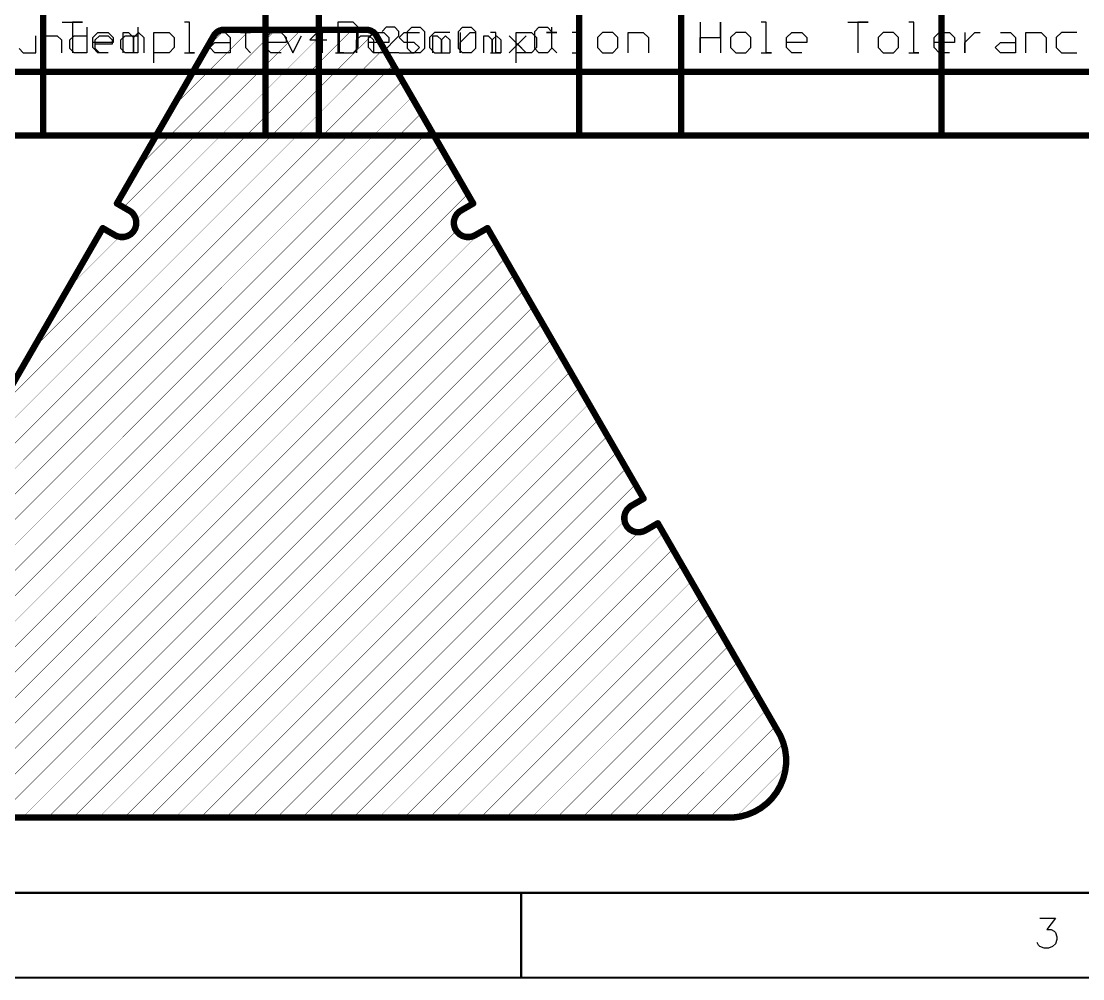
# Model space of a CAD drawing. Header units: millimetres. Extents: x 1.5 to 19.4, y 0 to 11.5.
# Drawn here: x 6.911 to 9.413, y 2.001 to 4.258 of the extents above; entities that cross this region are included whole.
import ezdxf

# ---------------------------------------------------------------- set-up
doc = ezdxf.new("R2010")
doc.units = ezdxf.units.MM
doc.header["$MEASUREMENT"] = 0
for name, color, linetype in [('DrillDrawing', 1, 'Continuous'), ('Mechanical17', 56, 'Continuous'), ('Mechanical18', 56, 'Continuous')]:
    doc.layers.add(name, color=color, linetype=linetype)

msp = doc.modelspace()

# ---------------------------------------------------------------- linework, layer by layer
at = {"layer": 'DrillDrawing'}
for p, q in [((7.0076, 4.2553), (7.0556, 4.2553)), ((7.0556, 4.2553), (7.0316, 4.2553)), ((7.0316, 4.2553), (7.0316, 4.1834)), ((7.3075, 4.2553), (7.2955, 4.2553)), ((7.3075, 4.1834), (7.3075, 4.2553)), ((7.6574, 4.2553), (7.6574, 4.1834)), ((7.6934, 4.2553), (7.6574, 4.2553)), ((7.7054, 4.2433), (7.6934, 4.2553)), ((8.5112, 4.2553), (8.5112, 4.1834)), ((8.5592, 4.2193), (8.5592, 4.2553)), ((8.5592, 4.2553), (8.5592, 4.1834)), ((8.6671, 4.2553), (8.6551, 4.2553)), ((8.6671, 4.1834), (8.6671, 4.2553)), ((8.8591, 4.2553), (8.907, 4.2553)), ((8.907, 4.2553), (8.883, 4.2553)), ((8.883, 4.2553), (8.883, 4.1834)), ((9.015, 4.2553), (9.003, 4.2553)), ((9.015, 4.1834), (9.015, 4.2553)), ((7.0655, 4.2433), (7.0655, 4.1834)), ((7.0796, 4.2193), (7.0915, 4.2313)), ((7.0915, 4.2313), (7.1155, 4.2313)), ((7.1155, 4.2313), (7.1275, 4.2193)), ((7.1515, 4.1834), (7.1515, 4.2313)), ((7.1515, 4.2313), (7.1635, 4.2313)), ((7.1635, 4.2313), (7.1755, 4.2193)), ((7.1755, 4.2193), (7.1875, 4.2313)), ((7.1855, 4.2433), (7.1855, 4.1834)), ((7.1875, 4.2313), (7.1995, 4.2193)), ((7.2235, 4.1594), (7.2235, 4.2313)), ((7.2235, 4.2313), (7.2595, 4.2313)), ((7.2595, 4.2313), (7.2715, 4.2193)), ((7.3675, 4.2313), (7.3915, 4.2313)), ((7.3915, 4.2313), (7.4034, 4.2193)), ((7.4394, 4.2313), (7.4274, 4.2313)), ((7.4274, 4.2313), (7.4514, 4.2313)), ((7.4394, 4.2433), (7.4394, 4.2313)), ((7.4514, 4.2313), (7.4394, 4.2313)), ((7.4394, 4.2313), (7.4394, 4.1954)), ((7.4874, 4.2193), (7.4994, 4.2313)), ((7.4994, 4.2313), (7.5234, 4.2313)), ((7.5234, 4.2313), (7.5354, 4.2193)), ((7.6214, 4.2433), (7.5914, 4.2134)), ((7.6214, 4.1834), (7.6214, 4.2433)), ((7.6614, 4.2433), (7.6514, 4.2333)), ((7.6614, 4.1834), (7.6614, 4.2433)), ((7.7013, 4.2433), (7.7013, 4.1834)), ((7.7054, 4.1954), (7.7054, 4.2433)), ((7.7294, 4.2193), (7.7414, 4.2313)), ((7.7414, 4.2313), (7.7654, 4.2313)), ((7.7713, 4.2433), (7.7613, 4.2333)), ((7.7654, 4.2313), (7.7774, 4.2193)), ((7.7913, 4.2433), (7.7713, 4.2433)), ((7.8013, 4.2333), (7.7913, 4.2433)), ((7.8013, 4.2233), (7.8013, 4.2333)), ((7.8014, 4.2193), (7.8134, 4.2313)), ((7.8134, 4.2313), (7.8493, 4.2313)), ((7.8213, 4.2333), (7.8313, 4.2433)), ((7.8213, 4.1934), (7.8213, 4.2333)), ((7.8313, 4.2433), (7.8513, 4.2433)), ((7.8513, 4.2433), (7.8613, 4.2333)), ((7.8613, 4.2333), (7.8613, 4.1934)), ((7.8853, 4.2313), (7.8733, 4.2193)), ((7.9213, 4.2313), (7.8853, 4.2313)), ((7.9413, 4.2333), (7.9513, 4.2433)), ((7.9413, 4.1934), (7.9413, 4.2333)), ((7.9453, 4.2313), (7.9453, 4.1834)), ((7.9513, 4.2433), (7.9713, 4.2433)), ((7.9573, 4.2193), (7.9693, 4.2313)), ((7.9693, 4.2313), (7.9813, 4.2313)), ((7.9713, 4.2433), (7.9813, 4.2333)), ((7.9813, 4.2333), (7.9813, 4.1934)), ((8.0293, 4.2313), (8.0173, 4.2313)), ((8.0293, 4.1834), (8.0293, 4.2313)), ((8.0773, 4.1594), (8.0773, 4.2313)), ((8.0773, 4.2313), (8.1133, 4.2313)), ((8.1133, 4.2313), (8.1253, 4.2193)), ((8.1212, 4.2333), (8.1312, 4.2433)), ((8.1212, 4.1934), (8.1212, 4.2333)), ((8.1312, 4.2433), (8.1512, 4.2433)), ((8.1612, 4.2313), (8.1492, 4.2313)), ((8.1492, 4.2313), (8.1732, 4.2313)), ((8.1512, 4.2433), (8.1612, 4.2333)), ((8.1612, 4.2433), (8.1612, 4.2313)), ((8.1612, 4.2333), (8.1612, 4.1934)), ((8.1732, 4.2313), (8.1612, 4.2313)), ((8.1612, 4.2313), (8.1612, 4.1954)), ((8.2212, 4.2313), (8.2092, 4.2313)), ((8.2212, 4.1834), (8.2212, 4.2313)), ((8.2812, 4.2313), (8.2692, 4.2193)), ((8.3052, 4.2313), (8.2812, 4.2313)), ((8.3172, 4.2193), (8.3052, 4.2313)), ((8.3412, 4.1834), (8.3412, 4.2313)), ((8.3412, 4.2313), (8.3772, 4.2313)), ((8.3772, 4.2313), (8.3892, 4.2193)), ((8.5951, 4.2313), (8.5831, 4.2193)), ((8.6191, 4.2313), (8.5951, 4.2313)), ((8.6311, 4.2193), (8.6191, 4.2313)), ((8.7151, 4.2193), (8.7271, 4.2313)), ((8.7271, 4.2313), (8.7511, 4.2313)), ((8.7511, 4.2313), (8.7631, 4.2193)), ((8.943, 4.2313), (8.931, 4.2193)), ((8.967, 4.2313), (8.943, 4.2313)), ((8.979, 4.2193), (8.967, 4.2313)), ((9.063, 4.2193), (9.075, 4.2313)), ((9.075, 4.2313), (9.099, 4.2313)), ((9.099, 4.2313), (9.111, 4.2193)), ((9.135, 4.2313), (9.135, 4.1834)), ((9.147, 4.2193), (9.159, 4.2313)), ((9.159, 4.2313), (9.171, 4.2313)), ((9.2189, 4.2313), (9.2429, 4.2313)), ((9.2429, 4.2313), (9.2549, 4.2193)), ((9.2789, 4.1834), (9.2789, 4.2313)), ((9.2789, 4.2313), (9.3149, 4.2313)), ((9.3149, 4.2313), (9.3269, 4.2193)), ((9.3629, 4.2313), (9.3509, 4.2193)), ((9.3989, 4.2313), (9.3629, 4.2313)), ((6.9455, 4.1834), (6.9455, 4.2233)), ((6.9655, 4.1834), (6.9655, 4.2233)), ((6.9655, 4.2233), (6.9955, 4.2233)), ((6.9955, 4.2233), (7.0055, 4.2134)), ((7.0055, 4.2134), (7.0055, 4.1834)), ((7.0255, 4.2134), (7.0355, 4.2233)), ((7.0255, 4.1934), (7.0255, 4.2134)), ((7.0355, 4.2233), (7.0655, 4.2233)), ((7.0796, 4.1954), (7.0796, 4.2193)), ((7.1275, 4.2074), (7.0796, 4.2074)), ((7.0855, 4.2134), (7.0955, 4.2233)), ((7.0855, 4.1934), (7.0855, 4.2134)), ((7.0955, 4.2233), (7.1155, 4.2233)), ((7.1155, 4.2233), (7.1255, 4.2134)), ((7.1255, 4.2134), (7.1255, 4.2034)), ((7.1275, 4.2193), (7.1275, 4.2074)), ((7.1455, 4.2134), (7.1555, 4.2233)), ((7.1455, 4.1934), (7.1455, 4.2134)), ((7.1555, 4.2233), (7.1855, 4.2233)), ((7.1755, 4.2193), (7.1755, 4.1834)), ((7.1755, 4.1834), (7.1755, 4.2193)), ((7.1995, 4.2193), (7.1995, 4.1834)), ((7.2715, 4.2193), (7.2715, 4.1954)), ((7.3555, 4.1954), (7.3675, 4.2074)), ((7.3675, 4.2074), (7.4034, 4.2074)), ((7.4034, 4.2193), (7.4034, 4.1834)), ((7.4874, 4.1954), (7.4874, 4.2193)), ((7.5354, 4.2074), (7.4874, 4.2074)), ((7.5314, 4.2233), (7.5514, 4.1834)), ((7.5354, 4.2193), (7.5354, 4.2074)), ((7.5514, 4.1834), (7.5714, 4.2233)), ((7.5914, 4.2134), (7.6314, 4.2134)), ((7.7013, 4.2134), (7.7113, 4.2233)), ((7.7013, 4.1834), (7.7013, 4.2134)), ((7.7113, 4.2233), (7.7313, 4.2233)), ((7.7294, 4.1954), (7.7294, 4.2193)), ((7.7774, 4.2074), (7.7294, 4.2074)), ((7.7313, 4.2233), (7.7413, 4.2134)), ((7.7413, 4.2134), (7.7413, 4.1834)), ((7.7613, 4.1834), (7.8013, 4.2233)), ((7.7774, 4.2193), (7.7774, 4.2074)), ((7.8134, 4.2074), (7.8014, 4.2193)), ((7.8373, 4.2074), (7.8134, 4.2074)), ((7.8493, 4.1954), (7.8373, 4.2074)), ((7.8733, 4.2193), (7.8733, 4.1954)), ((7.8813, 4.1834), (7.8813, 4.2233)), ((7.8813, 4.2233), (7.8913, 4.2233)), ((7.8913, 4.2233), (7.9013, 4.2134)), ((7.9013, 4.2134), (7.9113, 4.2233)), ((7.9013, 4.2134), (7.9013, 4.1834)), ((7.9013, 4.1834), (7.9013, 4.2134)), ((7.9113, 4.2233), (7.9213, 4.2134)), ((7.9213, 4.2134), (7.9213, 4.1834)), ((7.9453, 4.2074), (7.9573, 4.2193)), ((7.9453, 4.1834), (7.9453, 4.2074)), ((8.0012, 4.1834), (8.0012, 4.2233)), ((8.0012, 4.2233), (8.0112, 4.2233)), ((8.0112, 4.2233), (8.0212, 4.2134)), ((8.0212, 4.2134), (8.0312, 4.2233)), ((8.0212, 4.2134), (8.0212, 4.1834)), ((8.0212, 4.1834), (8.0212, 4.2134)), ((8.0312, 4.2233), (8.0412, 4.2134)), ((8.0412, 4.2134), (8.0412, 4.1834)), ((8.0612, 4.2233), (8.1012, 4.1834)), ((8.1012, 4.2233), (8.0612, 4.1834)), ((8.0812, 4.2034), (8.1012, 4.2233)), ((8.1253, 4.2193), (8.1253, 4.1954)), ((8.2692, 4.2193), (8.2692, 4.1954)), ((8.3172, 4.1954), (8.3172, 4.2193)), ((8.3892, 4.2193), (8.3892, 4.1834)), ((8.5112, 4.1834), (8.5112, 4.2193)), ((8.5112, 4.2193), (8.5592, 4.2193)), ((8.5831, 4.2193), (8.5831, 4.1954)), ((8.6311, 4.1954), (8.6311, 4.2193)), ((8.7151, 4.1954), (8.7151, 4.2193)), ((8.7631, 4.2074), (8.7151, 4.2074)), ((8.7631, 4.2193), (8.7631, 4.2074)), ((8.931, 4.2193), (8.931, 4.1954)), ((8.979, 4.1954), (8.979, 4.2193)), ((9.063, 4.1954), (9.063, 4.2193)), ((9.111, 4.2074), (9.063, 4.2074)), ((9.111, 4.2193), (9.111, 4.2074)), ((9.135, 4.2074), (9.147, 4.2193)), ((9.135, 4.1834), (9.135, 4.2074)), ((9.2069, 4.1954), (9.2189, 4.2074)), ((9.2189, 4.2074), (9.2549, 4.2074)), ((9.2549, 4.2193), (9.2549, 4.1834)), ((9.3269, 4.2193), (9.3269, 4.1834)), ((9.3509, 4.2193), (9.3509, 4.1954)), ((6.9056, 4.1934), (6.9156, 4.1834)), ((6.9156, 4.1834), (6.9455, 4.1834)), ((7.0355, 4.1834), (7.0255, 4.1934)), ((7.0655, 4.1834), (7.0355, 4.1834)), ((7.0915, 4.1834), (7.0796, 4.1954)), ((7.1255, 4.2034), (7.0855, 4.2034)), ((7.0955, 4.1834), (7.0855, 4.1934)), ((7.1155, 4.1834), (7.0915, 4.1834)), ((7.1155, 4.1834), (7.0955, 4.1834)), ((7.1555, 4.1834), (7.1455, 4.1934)), ((7.1855, 4.1834), (7.1555, 4.1834)), ((7.2595, 4.1834), (7.2235, 4.1834)), ((7.2715, 4.1954), (7.2595, 4.1834)), ((7.2955, 4.1834), (7.3195, 4.1834)), ((7.3195, 4.1834), (7.3075, 4.1834)), ((7.3675, 4.1834), (7.3555, 4.1954)), ((7.4034, 4.1834), (7.3675, 4.1834)), ((7.4394, 4.1954), (7.4514, 4.1834)), ((7.4994, 4.1834), (7.4874, 4.1954)), ((7.5234, 4.1834), (7.4994, 4.1834)), ((7.6514, 4.1834), (7.6714, 4.1834)), ((7.6574, 4.1834), (7.6934, 4.1834)), ((7.6714, 4.1834), (7.6614, 4.1834)), ((7.6934, 4.1834), (7.7054, 4.1954)), ((7.7414, 4.1834), (7.7294, 4.1954)), ((7.7654, 4.1834), (7.7414, 4.1834)), ((7.8013, 4.1834), (7.7613, 4.1834)), ((7.8014, 4.1834), (7.8373, 4.1834)), ((7.8313, 4.1834), (7.8213, 4.1934)), ((7.8513, 4.1834), (7.8313, 4.1834)), ((7.8373, 4.1834), (7.8493, 4.1954)), ((7.8613, 4.1934), (7.8513, 4.1834)), ((7.8733, 4.1954), (7.8853, 4.1834)), ((7.8853, 4.1834), (7.9213, 4.1834)), ((7.9513, 4.1834), (7.9413, 4.1934)), ((7.9713, 4.1834), (7.9513, 4.1834)), ((7.9813, 4.1934), (7.9713, 4.1834)), ((8.0173, 4.1834), (8.0413, 4.1834)), ((8.0413, 4.1834), (8.0293, 4.1834)), ((8.1133, 4.1834), (8.0773, 4.1834)), ((8.1012, 4.1834), (8.0812, 4.2034)), ((8.1253, 4.1954), (8.1133, 4.1834)), ((8.1312, 4.1834), (8.1212, 4.1934)), ((8.1512, 4.1834), (8.1312, 4.1834)), ((8.1612, 4.1934), (8.1512, 4.1834)), ((8.1612, 4.1954), (8.1732, 4.1834)), ((8.2092, 4.1834), (8.2332, 4.1834)), ((8.2332, 4.1834), (8.2212, 4.1834)), ((8.2692, 4.1954), (8.2812, 4.1834)), ((8.2812, 4.1834), (8.3052, 4.1834)), ((8.3052, 4.1834), (8.3172, 4.1954)), ((8.5831, 4.1954), (8.5951, 4.1834)), ((8.5951, 4.1834), (8.6191, 4.1834)), ((8.6191, 4.1834), (8.6311, 4.1954)), ((8.6551, 4.1834), (8.6791, 4.1834)), ((8.6791, 4.1834), (8.6671, 4.1834)), ((8.7271, 4.1834), (8.7151, 4.1954)), ((8.7511, 4.1834), (8.7271, 4.1834)), ((8.931, 4.1954), (8.943, 4.1834)), ((8.943, 4.1834), (8.967, 4.1834)), ((8.967, 4.1834), (8.979, 4.1954)), ((9.003, 4.1834), (9.027, 4.1834)), ((9.027, 4.1834), (9.015, 4.1834)), ((9.075, 4.1834), (9.063, 4.1954)), ((9.099, 4.1834), (9.075, 4.1834)), ((9.2189, 4.1834), (9.2069, 4.1954)), ((9.2549, 4.1834), (9.2189, 4.1834)), ((9.3509, 4.1954), (9.3629, 4.1834)), ((9.3629, 4.1834), (9.3989, 4.1834))]:
    msp.add_line(p, q, dxfattribs=at)
at = {"layer": 'DrillDrawing', "const_width": 0.015}
for points in [[(7.4864, 3.9884), (7.4864, 4.5884)], [(8.2262, 3.9884), (8.2262, 4.5884)], [(9.08, 3.9884), (9.08, 4.5884)], [(6.9626, 3.9884), (6.9626, 4.2884)], [(7.6124, 3.9884), (7.6124, 4.2884)], [(8.4662, 3.9884), (8.4662, 4.2884)], [(1.491, 4.1384), (11.1784, 4.1384)], [(1.491, 4.1384), (11.1784, 4.1384)], [(1.491, 4.1384), (11.7922, 4.1384)], [(1.491, 3.9884), (11.1784, 3.9884)], [(1.491, 3.9884), (11.7922, 3.9884)]]:
    msp.add_lwpolyline(points, dxfattribs=at)
at = {"layer": 'DrillDrawing', "const_width": 0.0075}
for points in [[(6.9588, 3.9884, 1), (6.9663, 3.9884, 1)], [(7.4826, 3.9884, 1), (7.4901, 3.9884, 1)], [(7.6087, 3.9884, 1), (7.6162, 3.9884, 1)], [(8.2224, 3.9884, 1), (8.2299, 3.9884, 1)], [(8.4624, 3.9884, 1), (8.4699, 3.9884, 1)], [(9.0762, 3.9884, 1), (9.0837, 3.9884, 1)]]:
    msp.add_lwpolyline(points, format="xyb", close=True, dxfattribs=at)
at = {"layer": 'Mechanical17'}
for points, const_width in [([(6.8559, 3.3428), (7.7434, 4.2303)], 0.001), ([(6.9379, 3.4848), (7.6909, 4.2378)], 0.001), ([(7.1364, 3.828), (7.365, 4.2239)], 0.015), ([(7.1515, 3.8185), (7.5709, 4.2378)], 0.001), ([(7.1813, 3.7882), (7.6309, 4.2378)], 0.001), ([(7.1837, 3.9107), (7.5109, 4.2378)], 0.001), ([(7.2657, 4.0526), (7.4509, 4.2378)], 0.001), ([(7.3477, 4.1946), (7.3909, 4.2378)], 0.001), ([(7.365, 4.2239), (7.3668, 4.2269)], 0.015), ([(7.3668, 4.2269), (7.3718, 4.2319)], 0.015), ([(7.3718, 4.2319), (7.3779, 4.2354)], 0.015), ([(7.3779, 4.2354), (7.3847, 4.2373)], 0.015), ([(7.3847, 4.2373), (7.3882, 4.2373)], 0.015), ([(7.3882, 4.2373), (7.7246, 4.2373)], 0.015), ([(7.7246, 4.2373), (7.7281, 4.2373)], 0.015), ([(7.7281, 4.2373), (7.7349, 4.2354)], 0.015), ([(7.7349, 4.2354), (7.741, 4.2319)], 0.015), ([(7.741, 4.2319), (7.746, 4.2269)], 0.015), ([(7.746, 4.2269), (7.7478, 4.2239)], 0.015), ([(7.7478, 4.2239), (7.9763, 3.828)], 0.015), ([(6.7739, 3.2009), (7.766, 4.193)], 0.001), ([(6.7536, 3.1206), (7.788, 4.1549)], 0.001), ([(6.7803, 3.0872), (7.81, 4.1169)], 0.001), ([(6.5281, 2.775), (7.8319, 4.0789)], 0.001), ([(6.4461, 2.633), (7.8539, 4.0408)], 0.001), ([(6.3992, 2.5262), (7.8759, 4.0028)], 0.001), ([(6.4054, 2.4724), (7.8978, 3.9647)], 0.001), ([(6.4262, 2.4331), (7.9198, 3.9267)], 0.001), ([(6.4567, 2.4036), (7.9417, 3.8887)], 0.001), ([(6.4977, 2.3847), (7.9637, 3.8506)], 0.001), ([(7.1364, 3.828), (7.1654, 3.8112)], 0.015), ([(7.9473, 3.8112), (7.9763, 3.828)], 0.015), ([(7.1654, 3.8112), (7.1691, 3.8088)], 0.015), ([(7.1691, 3.8088), (7.1753, 3.8026)], 0.015), ([(7.1753, 3.8026), (7.1797, 3.795)], 0.015), ([(7.9331, 3.795), (7.9375, 3.8026)], 0.015), ([(7.9375, 3.8026), (7.9437, 3.8088)], 0.015), ([(7.9437, 3.8088), (7.9473, 3.8112)], 0.015), ([(7.1797, 3.795), (7.1819, 3.7866)], 0.015), ([(7.1797, 3.7694), (7.1819, 3.7778)], 0.015), ([(7.1819, 3.7778), (7.1819, 3.7866)], 0.015), ([(7.9309, 3.7866), (7.9331, 3.795)], 0.015), ([(7.9309, 3.7778), (7.9309, 3.7866)], 0.015), ([(7.9309, 3.7778), (7.9331, 3.7694)], 0.015), ([(6.5532, 2.3802), (7.9368, 3.7637)], 0.001), ([(6.6132, 2.3802), (7.9954, 3.7623)], 0.001), ([(6.7348, 3.1323), (7.1029, 3.7699)], 0.015), ([(7.1029, 3.7699), (7.1319, 3.7532)], 0.015), ([(7.1018, 3.7687), (7.1034, 3.7704)], 0.001), ([(7.1319, 3.7532), (7.1359, 3.7512)], 0.015), ([(7.1359, 3.7512), (7.1443, 3.749)], 0.015), ([(7.1443, 3.749), (7.1531, 3.749)], 0.015), ([(7.1531, 3.749), (7.1615, 3.7512)], 0.015), ([(7.1615, 3.7512), (7.1691, 3.7556)], 0.015), ([(7.1691, 3.7556), (7.1753, 3.7618)], 0.015), ([(7.1753, 3.7618), (7.1797, 3.7694)], 0.015), ([(7.9331, 3.7694), (7.9375, 3.7618)], 0.015), ([(7.9375, 3.7618), (7.9437, 3.7556)], 0.015), ([(7.9437, 3.7556), (7.9513, 3.7512)], 0.015), ([(7.9513, 3.7512), (7.9597, 3.749)], 0.015), ([(7.9597, 3.749), (7.9685, 3.749)], 0.015), ([(7.9685, 3.749), (7.9769, 3.7512)], 0.015), ([(7.9769, 3.7512), (7.9808, 3.7532)], 0.015), ([(7.9808, 3.7532), (8.0099, 3.7699)], 0.015), ([(8.0099, 3.7699), (8.378, 3.1323)], 0.015), ([(6.6732, 2.3802), (8.0296, 3.7365)], 0.001), ([(7.0198, 3.6268), (7.1431, 3.75)], 0.001), ([(6.7332, 2.3802), (8.0515, 3.6985)], 0.001), ([(6.7932, 2.3802), (8.0735, 3.6604)], 0.001), ([(6.8532, 2.3802), (8.0955, 3.6224)], 0.001), ([(6.9132, 2.3802), (8.1174, 3.5844)], 0.001), ([(6.9732, 2.3802), (8.1394, 3.5463)], 0.001), ([(7.0332, 2.3802), (8.1614, 3.5083)], 0.001), ([(7.0932, 2.3802), (8.1833, 3.4702)], 0.001), ([(7.1532, 2.3802), (8.2053, 3.4322)], 0.001), ([(7.2132, 2.3802), (8.2272, 3.3942)], 0.001), ([(7.2732, 2.3802), (8.2492, 3.3561)], 0.001), ([(7.3332, 2.3802), (8.2712, 3.3181)], 0.001), ([(7.3932, 2.3802), (8.2931, 3.2801)], 0.001), ([(7.4532, 2.3802), (8.3151, 3.242)], 0.001), ([(7.5132, 2.3802), (8.337, 3.204)], 0.001), ([(7.5732, 2.3802), (8.359, 3.1659)], 0.001), ([(8.349, 3.1155), (8.378, 3.1323)], 0.015), ([(8.3325, 3.0908), (8.3348, 3.0993)], 0.015), ([(8.3348, 3.0993), (8.3392, 3.1069)], 0.015), ([(8.3392, 3.1069), (8.3453, 3.1131)], 0.015), ([(8.3453, 3.1131), (8.349, 3.1155)], 0.015), ([(7.6332, 2.3802), (8.3332, 3.0802)], 0.001), ([(8.3325, 3.0821), (8.3325, 3.0908)], 0.015), ([(8.3325, 3.0821), (8.3348, 3.0737)], 0.015), ([(8.3348, 3.0737), (8.3392, 3.0661)], 0.015), ([(8.3825, 3.0575), (8.4115, 3.0742)], 0.015), ([(8.4115, 3.0742), (8.6958, 2.5818)], 0.015), ([(7.6932, 2.3802), (8.3671, 3.054)], 0.001), ([(8.3392, 3.0661), (8.3453, 3.0599)], 0.015), ([(8.3453, 3.0599), (8.3529, 3.0555)], 0.015), ([(8.3529, 3.0555), (8.3614, 3.0533)], 0.015), ([(8.3614, 3.0533), (8.3701, 3.0533)], 0.015), ([(8.3701, 3.0533), (8.3786, 3.0555)], 0.015), ([(8.3786, 3.0555), (8.3825, 3.0575)], 0.015), ([(7.7532, 2.3802), (8.4249, 3.0518)], 0.001), ([(7.8132, 2.3802), (8.4469, 3.0138)], 0.001), ([(7.8732, 2.3802), (8.4688, 2.9757)], 0.001), ([(7.9332, 2.3802), (8.4908, 2.9377)], 0.001), ([(7.9932, 2.3802), (8.5127, 2.8997)], 0.001), ([(8.0532, 2.3802), (8.5347, 2.8616)], 0.001), ([(8.1132, 2.3802), (8.5567, 2.8236)], 0.001), ([(8.1732, 2.3802), (8.5786, 2.7856)], 0.001), ([(8.2332, 2.3802), (8.6006, 2.7475)], 0.001), ([(8.2932, 2.3802), (8.6225, 2.7095)], 0.001), ([(8.3532, 2.3802), (8.6445, 2.6714)], 0.001), ([(8.4132, 2.3802), (8.6665, 2.6334)], 0.001), ([(8.4732, 2.3802), (8.6884, 2.5954)], 0.001), ([(8.6958, 2.5818), (8.7002, 2.5742)], 0.015), ([(8.7002, 2.5742), (8.7069, 2.5579)], 0.015), ([(8.5332, 2.3802), (8.708, 2.5549)], 0.001), ([(8.7069, 2.5579), (8.7115, 2.541)], 0.015), ([(8.7115, 2.541), (8.7138, 2.5236)], 0.015), ([(8.7138, 2.506), (8.7138, 2.5236)], 0.015), ([(8.7115, 2.4886), (8.7138, 2.506)], 0.015), ([(8.5937, 2.3806), (8.7131, 2.5)], 0.001), ([(8.7002, 2.4554), (8.7069, 2.4716)], 0.015), ([(8.7069, 2.4716), (8.7115, 2.4886)], 0.015), ([(8.6914, 2.4401), (8.7002, 2.4554)], 0.015), ([(8.6683, 2.4138), (8.6807, 2.4262)], 0.015), ([(8.6807, 2.4262), (8.6914, 2.4401)], 0.015), ([(8.6392, 2.3943), (8.6544, 2.4031)], 0.015), ([(8.6544, 2.4031), (8.6683, 2.4138)], 0.015), ([(6.533, 2.3807), (8.5797, 2.3807)], 0.015), ([(8.5797, 2.3807), (8.5885, 2.3807)], 0.015), ([(8.5885, 2.3807), (8.6059, 2.383)], 0.015), ([(8.6059, 2.383), (8.6229, 2.3876)], 0.015), ([(8.6229, 2.3876), (8.6392, 2.3943)], 0.015)]:
    msp.add_lwpolyline(points, dxfattribs=dict(at, const_width=const_width))
for points, const_width in [([(7.3613, 4.2239, 1), (7.3688, 4.2239, 1)], 0.0075), ([(7.3613, 4.2239, 1), (7.3688, 4.2239, 1)], 0.0075), ([(7.363, 4.2269, 1), (7.3705, 4.2269, 1)], 0.0075), ([(7.363, 4.2269, 1), (7.3705, 4.2269, 1)], 0.0075), ([(7.368, 4.2319, 1), (7.3755, 4.2319, 1)], 0.0075), ([(7.368, 4.2319, 1), (7.3755, 4.2319, 1)], 0.0075), ([(7.3741, 4.2354, 1), (7.3816, 4.2354, 1)], 0.0075), ([(7.3741, 4.2354, 1), (7.3816, 4.2354, 1)], 0.0075), ([(7.3809, 4.2373, 1), (7.3884, 4.2373, 1)], 0.0075), ([(7.3809, 4.2373, 1), (7.3884, 4.2373, 1)], 0.0075), ([(7.3845, 4.2373, 1), (7.392, 4.2373, 1)], 0.0075), ([(7.3845, 4.2373, 1), (7.392, 4.2373, 1)], 0.0075), ([(7.3906, 4.2378, 1), (7.3911, 4.2378, 1)], 0.0005), ([(7.4506, 4.2378, 1), (7.4511, 4.2378, 1)], 0.0005), ([(7.5106, 4.2378, 1), (7.5111, 4.2378, 1)], 0.0005), ([(7.5706, 4.2378, 1), (7.5711, 4.2378, 1)], 0.0005), ([(7.6306, 4.2378, 1), (7.6311, 4.2378, 1)], 0.0005), ([(7.6906, 4.2378, 1), (7.6911, 4.2378, 1)], 0.0005), ([(7.7208, 4.2373, 1), (7.7283, 4.2373, 1)], 0.0075), ([(7.7208, 4.2373, 1), (7.7283, 4.2373, 1)], 0.0075), ([(7.7243, 4.2373, 1), (7.7318, 4.2373, 1)], 0.0075), ([(7.7243, 4.2373, 1), (7.7318, 4.2373, 1)], 0.0075), ([(7.7312, 4.2354, 1), (7.7387, 4.2354, 1)], 0.0075), ([(7.7312, 4.2354, 1), (7.7387, 4.2354, 1)], 0.0075), ([(7.7373, 4.2319, 1), (7.7448, 4.2319, 1)], 0.0075), ([(7.7373, 4.2319, 1), (7.7448, 4.2319, 1)], 0.0075), ([(7.7423, 4.2269, 1), (7.7498, 4.2269, 1)], 0.0075), ([(7.7423, 4.2269, 1), (7.7498, 4.2269, 1)], 0.0075), ([(7.744, 4.2239, 1), (7.7515, 4.2239, 1)], 0.0075), ([(7.744, 4.2239, 1), (7.7515, 4.2239, 1)], 0.0075), ([(7.7431, 4.2303, 1), (7.7436, 4.2303, 1)], 0.0005), ([(7.3474, 4.1946, 1), (7.3479, 4.1946, 1)], 0.0005), ([(7.7658, 4.193, 1), (7.7663, 4.193, 1)], 0.0005), ([(7.7878, 4.1549, 1), (7.7883, 4.1549, 1)], 0.0005), ([(7.8097, 4.1169, 1), (7.8102, 4.1169, 1)], 0.0005), ([(7.8317, 4.0789, 1), (7.8322, 4.0789, 1)], 0.0005), ([(7.2655, 4.0526, 1), (7.266, 4.0526, 1)], 0.0005), ([(7.8536, 4.0408, 1), (7.8541, 4.0408, 1)], 0.0005), ([(7.8756, 4.0028, 1), (7.8761, 4.0028, 1)], 0.0005), ([(7.8976, 3.9647, 1), (7.8981, 3.9647, 1)], 0.0005), ([(7.1835, 3.9107, 1), (7.184, 3.9107, 1)], 0.0005), ([(7.9195, 3.9267, 1), (7.92, 3.9267, 1)], 0.0005), ([(7.9415, 3.8887, 1), (7.942, 3.8887, 1)], 0.0005), ([(7.1327, 3.828, 1), (7.1402, 3.828, 1)], 0.0075), ([(7.1327, 3.828, 1), (7.1402, 3.828, 1)], 0.0075), ([(7.9634, 3.8506, 1), (7.9639, 3.8506, 1)], 0.0005), ([(7.9726, 3.828, 1), (7.9801, 3.828, 1)], 0.0075), ([(7.9726, 3.828, 1), (7.9801, 3.828, 1)], 0.0075), ([(7.1513, 3.8185, 1), (7.1518, 3.8185, 1)], 0.0005), ([(7.1617, 3.8112, 1), (7.1692, 3.8112, 1)], 0.0075), ([(7.1617, 3.8112, 1), (7.1692, 3.8112, 1)], 0.0075), ([(7.1653, 3.8088, 1), (7.1728, 3.8088, 1)], 0.0075), ([(7.1653, 3.8088, 1), (7.1728, 3.8088, 1)], 0.0075), ([(7.1715, 3.8026, 1), (7.179, 3.8026, 1)], 0.0075), ([(7.1715, 3.8026, 1), (7.179, 3.8026, 1)], 0.0075), ([(7.9337, 3.8026, 1), (7.9412, 3.8026, 1)], 0.0075), ([(7.9337, 3.8026, 1), (7.9412, 3.8026, 1)], 0.0075), ([(7.9399, 3.8088, 1), (7.9474, 3.8088, 1)], 0.0075), ([(7.9399, 3.8088, 1), (7.9474, 3.8088, 1)], 0.0075), ([(7.9436, 3.8112, 1), (7.9511, 3.8112, 1)], 0.0075), ([(7.9436, 3.8112, 1), (7.9511, 3.8112, 1)], 0.0075), ([(7.1759, 3.795, 1), (7.1834, 3.795, 1)], 0.0075), ([(7.1759, 3.795, 1), (7.1834, 3.795, 1)], 0.0075), ([(7.1782, 3.7866, 1), (7.1857, 3.7866, 1)], 0.0075), ([(7.1782, 3.7866, 1), (7.1857, 3.7866, 1)], 0.0075), ([(7.1782, 3.7778, 1), (7.1857, 3.7778, 1)], 0.0075), ([(7.1782, 3.7778, 1), (7.1857, 3.7778, 1)], 0.0075), ([(7.181, 3.7882, 1), (7.1815, 3.7882, 1)], 0.0005), ([(7.9271, 3.7866, 1), (7.9346, 3.7866, 1)], 0.0075), ([(7.9271, 3.7866, 1), (7.9346, 3.7866, 1)], 0.0075), ([(7.9271, 3.7778, 1), (7.9346, 3.7778, 1)], 0.0075), ([(7.9271, 3.7778, 1), (7.9346, 3.7778, 1)], 0.0075), ([(7.9294, 3.795, 1), (7.9369, 3.795, 1)], 0.0075), ([(7.9294, 3.795, 1), (7.9369, 3.795, 1)], 0.0075), ([(7.0992, 3.7699, 1), (7.1067, 3.7699, 1)], 0.0075), ([(7.0992, 3.7699, 1), (7.1067, 3.7699, 1)], 0.0075), ([(7.1015, 3.7687, 1), (7.102, 3.7687, 1)], 0.0005), ([(7.1032, 3.7704, 1), (7.1037, 3.7704, 1)], 0.0005), ([(7.1282, 3.7532, 1), (7.1357, 3.7532, 1)], 0.0075), ([(7.1282, 3.7532, 1), (7.1357, 3.7532, 1)], 0.0075), ([(7.1321, 3.7512, 1), (7.1396, 3.7512, 1)], 0.0075), ([(7.1321, 3.7512, 1), (7.1396, 3.7512, 1)], 0.0075), ([(7.1406, 3.749, 1), (7.1481, 3.749, 1)], 0.0075), ([(7.1406, 3.749, 1), (7.1481, 3.749, 1)], 0.0075), ([(7.1493, 3.749, 1), (7.1568, 3.749, 1)], 0.0075), ([(7.1493, 3.749, 1), (7.1568, 3.749, 1)], 0.0075), ([(7.1578, 3.7512, 1), (7.1653, 3.7512, 1)], 0.0075), ([(7.1578, 3.7512, 1), (7.1653, 3.7512, 1)], 0.0075), ([(7.1653, 3.7556, 1), (7.1728, 3.7556, 1)], 0.0075), ([(7.1653, 3.7556, 1), (7.1728, 3.7556, 1)], 0.0075), ([(7.1715, 3.7618, 1), (7.179, 3.7618, 1)], 0.0075), ([(7.1715, 3.7618, 1), (7.179, 3.7618, 1)], 0.0075), ([(7.1759, 3.7694, 1), (7.1834, 3.7694, 1)], 0.0075), ([(7.1759, 3.7694, 1), (7.1834, 3.7694, 1)], 0.0075), ([(7.9294, 3.7694, 1), (7.9369, 3.7694, 1)], 0.0075), ([(7.9294, 3.7694, 1), (7.9369, 3.7694, 1)], 0.0075), ([(7.9337, 3.7618, 1), (7.9412, 3.7618, 1)], 0.0075), ([(7.9337, 3.7618, 1), (7.9412, 3.7618, 1)], 0.0075), ([(7.9399, 3.7556, 1), (7.9474, 3.7556, 1)], 0.0075), ([(7.9399, 3.7556, 1), (7.9474, 3.7556, 1)], 0.0075), ([(7.9366, 3.7637, 1), (7.9371, 3.7637, 1)], 0.0005), ([(7.9475, 3.7512, 1), (7.955, 3.7512, 1)], 0.0075), ([(7.9475, 3.7512, 1), (7.955, 3.7512, 1)], 0.0075), ([(7.956, 3.749, 1), (7.9635, 3.749, 1)], 0.0075), ([(7.956, 3.749, 1), (7.9635, 3.749, 1)], 0.0075), ([(7.9647, 3.749, 1), (7.9722, 3.749, 1)], 0.0075), ([(7.9647, 3.749, 1), (7.9722, 3.749, 1)], 0.0075), ([(7.9732, 3.7512, 1), (7.9807, 3.7512, 1)], 0.0075), ([(7.9732, 3.7512, 1), (7.9807, 3.7512, 1)], 0.0075), ([(7.9771, 3.7532, 1), (7.9846, 3.7532, 1)], 0.0075), ([(7.9771, 3.7532, 1), (7.9846, 3.7532, 1)], 0.0075), ([(7.9951, 3.7623, 1), (7.9956, 3.7623, 1)], 0.0005), ([(8.0061, 3.7699, 1), (8.0136, 3.7699, 1)], 0.0075), ([(8.0061, 3.7699, 1), (8.0136, 3.7699, 1)], 0.0075), ([(7.1429, 3.75, 1), (7.1434, 3.75, 1)], 0.0005), ([(8.0293, 3.7365, 1), (8.0298, 3.7365, 1)], 0.0005), ([(8.0513, 3.6985, 1), (8.0518, 3.6985, 1)], 0.0005), ([(8.0733, 3.6604, 1), (8.0738, 3.6604, 1)], 0.0005), ([(7.0196, 3.6268, 1), (7.0201, 3.6268, 1)], 0.0005), ([(8.0952, 3.6224, 1), (8.0957, 3.6224, 1)], 0.0005), ([(8.1172, 3.5844, 1), (8.1177, 3.5844, 1)], 0.0005), ([(8.1391, 3.5463, 1), (8.1396, 3.5463, 1)], 0.0005), ([(8.1611, 3.5083, 1), (8.1616, 3.5083, 1)], 0.0005), ([(6.9376, 3.4848, 1), (6.9381, 3.4848, 1)], 0.0005), ([(8.1831, 3.4702, 1), (8.1836, 3.4702, 1)], 0.0005), ([(8.205, 3.4322, 1), (8.2055, 3.4322, 1)], 0.0005), ([(8.227, 3.3942, 1), (8.2275, 3.3942, 1)], 0.0005), ([(8.2489, 3.3561, 1), (8.2494, 3.3561, 1)], 0.0005), ([(8.2709, 3.3181, 1), (8.2714, 3.3181, 1)], 0.0005), ([(8.2929, 3.2801, 1), (8.2934, 3.2801, 1)], 0.0005), ([(8.3148, 3.242, 1), (8.3153, 3.242, 1)], 0.0005), ([(8.3368, 3.204, 1), (8.3373, 3.204, 1)], 0.0005), ([(8.3588, 3.1659, 1), (8.3593, 3.1659, 1)], 0.0005), ([(8.3743, 3.1323, 1), (8.3818, 3.1323, 1)], 0.0075), ([(8.3743, 3.1323, 1), (8.3818, 3.1323, 1)], 0.0075), ([(8.331, 3.0993, 1), (8.3385, 3.0993, 1)], 0.0075), ([(8.331, 3.0993, 1), (8.3385, 3.0993, 1)], 0.0075), ([(8.3354, 3.1069, 1), (8.3429, 3.1069, 1)], 0.0075), ([(8.3354, 3.1069, 1), (8.3429, 3.1069, 1)], 0.0075), ([(8.3416, 3.1131, 1), (8.3491, 3.1131, 1)], 0.0075), ([(8.3416, 3.1131, 1), (8.3491, 3.1131, 1)], 0.0075), ([(8.3452, 3.1155, 1), (8.3527, 3.1155, 1)], 0.0075), ([(8.3452, 3.1155, 1), (8.3527, 3.1155, 1)], 0.0075), ([(8.3288, 3.0908, 1), (8.3363, 3.0908, 1)], 0.0075), ([(8.3288, 3.0908, 1), (8.3363, 3.0908, 1)], 0.0075), ([(8.3288, 3.0821, 1), (8.3363, 3.0821, 1)], 0.0075), ([(8.3288, 3.0821, 1), (8.3363, 3.0821, 1)], 0.0075), ([(8.331, 3.0737, 1), (8.3385, 3.0737, 1)], 0.0075), ([(8.331, 3.0737, 1), (8.3385, 3.0737, 1)], 0.0075), ([(8.333, 3.0802, 1), (8.3335, 3.0802, 1)], 0.0005), ([(8.4078, 3.0742, 1), (8.4153, 3.0742, 1)], 0.0075), ([(8.4078, 3.0742, 1), (8.4153, 3.0742, 1)], 0.0075), ([(8.3354, 3.0661, 1), (8.3429, 3.0661, 1)], 0.0075), ([(8.3354, 3.0661, 1), (8.3429, 3.0661, 1)], 0.0075), ([(8.3416, 3.0599, 1), (8.3491, 3.0599, 1)], 0.0075), ([(8.3416, 3.0599, 1), (8.3491, 3.0599, 1)], 0.0075), ([(8.3492, 3.0555, 1), (8.3567, 3.0555, 1)], 0.0075), ([(8.3492, 3.0555, 1), (8.3567, 3.0555, 1)], 0.0075), ([(8.3576, 3.0533, 1), (8.3651, 3.0533, 1)], 0.0075), ([(8.3576, 3.0533, 1), (8.3651, 3.0533, 1)], 0.0075), ([(8.3664, 3.0533, 1), (8.3739, 3.0533, 1)], 0.0075), ([(8.3664, 3.0533, 1), (8.3739, 3.0533, 1)], 0.0075), ([(8.3668, 3.054, 1), (8.3673, 3.054, 1)], 0.0005), ([(8.3748, 3.0555, 1), (8.3823, 3.0555, 1)], 0.0075), ([(8.3748, 3.0555, 1), (8.3823, 3.0555, 1)], 0.0075), ([(8.3788, 3.0575, 1), (8.3863, 3.0575, 1)], 0.0075), ([(8.3788, 3.0575, 1), (8.3863, 3.0575, 1)], 0.0075), ([(8.4246, 3.0518, 1), (8.4251, 3.0518, 1)], 0.0005), ([(8.4466, 3.0138, 1), (8.4471, 3.0138, 1)], 0.0005), ([(8.4686, 2.9757, 1), (8.4691, 2.9757, 1)], 0.0005), ([(8.4905, 2.9377, 1), (8.491, 2.9377, 1)], 0.0005), ([(8.5125, 2.8997, 1), (8.513, 2.8997, 1)], 0.0005), ([(8.5344, 2.8616, 1), (8.5349, 2.8616, 1)], 0.0005), ([(8.5564, 2.8236, 1), (8.5569, 2.8236, 1)], 0.0005), ([(8.5784, 2.7856, 1), (8.5789, 2.7856, 1)], 0.0005), ([(8.6003, 2.7475, 1), (8.6008, 2.7475, 1)], 0.0005), ([(8.6223, 2.7095, 1), (8.6228, 2.7095, 1)], 0.0005), ([(8.6443, 2.6714, 1), (8.6448, 2.6714, 1)], 0.0005), ([(8.6662, 2.6334, 1), (8.6667, 2.6334, 1)], 0.0005), ([(8.6882, 2.5954, 1), (8.6887, 2.5954, 1)], 0.0005), ([(8.6921, 2.5818, 1), (8.6996, 2.5818, 1)], 0.0075), ([(8.6921, 2.5818, 1), (8.6996, 2.5818, 1)], 0.0075), ([(8.6965, 2.5742, 1), (8.704, 2.5742, 1)], 0.0075), ([(8.6965, 2.5742, 1), (8.704, 2.5742, 1)], 0.0075), ([(8.7032, 2.5579, 1), (8.7107, 2.5579, 1)], 0.0075), ([(8.7032, 2.5579, 1), (8.7107, 2.5579, 1)], 0.0075), ([(8.7077, 2.5549, 1), (8.7082, 2.5549, 1)], 0.0005), ([(8.7077, 2.541, 1), (8.7152, 2.541, 1)], 0.0075), ([(8.7077, 2.541, 1), (8.7152, 2.541, 1)], 0.0075), ([(8.71, 2.5236, 1), (8.7175, 2.5236, 1)], 0.0075), ([(8.71, 2.5236, 1), (8.7175, 2.5236, 1)], 0.0075), ([(8.71, 2.506, 1), (8.7175, 2.506, 1)], 0.0075), ([(8.71, 2.506, 1), (8.7175, 2.506, 1)], 0.0075), ([(8.7032, 2.4716, 1), (8.7107, 2.4716, 1)], 0.0075), ([(8.7032, 2.4716, 1), (8.7107, 2.4716, 1)], 0.0075), ([(8.7077, 2.4886, 1), (8.7152, 2.4886, 1)], 0.0075), ([(8.7077, 2.4886, 1), (8.7152, 2.4886, 1)], 0.0075), ([(8.7129, 2.5, 1), (8.7134, 2.5, 1)], 0.0005), ([(8.6965, 2.4554, 1), (8.704, 2.4554, 1)], 0.0075), ([(8.6965, 2.4554, 1), (8.704, 2.4554, 1)], 0.0075), ([(8.677, 2.4262, 1), (8.6845, 2.4262, 1)], 0.0075), ([(8.677, 2.4262, 1), (8.6845, 2.4262, 1)], 0.0075), ([(8.6877, 2.4401, 1), (8.6952, 2.4401, 1)], 0.0075), ([(8.6877, 2.4401, 1), (8.6952, 2.4401, 1)], 0.0075), ([(8.6506, 2.4031, 1), (8.6581, 2.4031, 1)], 0.0075), ([(8.6506, 2.4031, 1), (8.6581, 2.4031, 1)], 0.0075), ([(8.6646, 2.4138, 1), (8.6721, 2.4138, 1)], 0.0075), ([(8.6646, 2.4138, 1), (8.6721, 2.4138, 1)], 0.0075), ([(6.913, 2.3802, 1), (6.9135, 2.3802, 1)], 0.0005), ([(6.973, 2.3802, 1), (6.9735, 2.3802, 1)], 0.0005), ([(7.033, 2.3802, 1), (7.0335, 2.3802, 1)], 0.0005), ([(7.093, 2.3802, 1), (7.0935, 2.3802, 1)], 0.0005), ([(7.153, 2.3802, 1), (7.1535, 2.3802, 1)], 0.0005), ([(7.213, 2.3802, 1), (7.2135, 2.3802, 1)], 0.0005), ([(7.273, 2.3802, 1), (7.2735, 2.3802, 1)], 0.0005), ([(7.333, 2.3802, 1), (7.3335, 2.3802, 1)], 0.0005), ([(7.393, 2.3802, 1), (7.3935, 2.3802, 1)], 0.0005), ([(7.453, 2.3802, 1), (7.4535, 2.3802, 1)], 0.0005), ([(7.513, 2.3802, 1), (7.5135, 2.3802, 1)], 0.0005), ([(7.573, 2.3802, 1), (7.5735, 2.3802, 1)], 0.0005), ([(7.633, 2.3802, 1), (7.6335, 2.3802, 1)], 0.0005), ([(7.693, 2.3802, 1), (7.6935, 2.3802, 1)], 0.0005), ([(7.753, 2.3802, 1), (7.7535, 2.3802, 1)], 0.0005), ([(7.813, 2.3802, 1), (7.8135, 2.3802, 1)], 0.0005), ([(7.873, 2.3802, 1), (7.8735, 2.3802, 1)], 0.0005), ([(7.933, 2.3802, 1), (7.9335, 2.3802, 1)], 0.0005), ([(7.993, 2.3802, 1), (7.9935, 2.3802, 1)], 0.0005), ([(8.053, 2.3802, 1), (8.0535, 2.3802, 1)], 0.0005), ([(8.113, 2.3802, 1), (8.1135, 2.3802, 1)], 0.0005), ([(8.173, 2.3802, 1), (8.1735, 2.3802, 1)], 0.0005), ([(8.233, 2.3802, 1), (8.2335, 2.3802, 1)], 0.0005), ([(8.293, 2.3802, 1), (8.2935, 2.3802, 1)], 0.0005), ([(8.353, 2.3802, 1), (8.3535, 2.3802, 1)], 0.0005), ([(8.413, 2.3802, 1), (8.4135, 2.3802, 1)], 0.0005), ([(8.473, 2.3802, 1), (8.4735, 2.3802, 1)], 0.0005), ([(8.533, 2.3802, 1), (8.5335, 2.3802, 1)], 0.0005), ([(8.576, 2.3807, 1), (8.5835, 2.3807, 1)], 0.0075), ([(8.576, 2.3807, 1), (8.5835, 2.3807, 1)], 0.0075), ([(8.5848, 2.3807, 1), (8.5923, 2.3807, 1)], 0.0075), ([(8.5848, 2.3807, 1), (8.5923, 2.3807, 1)], 0.0075), ([(8.5934, 2.3806, 1), (8.5939, 2.3806, 1)], 0.0005), ([(8.6022, 2.383, 1), (8.6097, 2.383, 1)], 0.0075), ([(8.6022, 2.383, 1), (8.6097, 2.383, 1)], 0.0075), ([(8.6192, 2.3876, 1), (8.6267, 2.3876, 1)], 0.0075), ([(8.6192, 2.3876, 1), (8.6267, 2.3876, 1)], 0.0075), ([(8.6354, 2.3943, 1), (8.6429, 2.3943, 1)], 0.0075), ([(8.6354, 2.3943, 1), (8.6429, 2.3943, 1)], 0.0075)]:
    msp.add_lwpolyline(points, format="xyb", close=True, dxfattribs=dict(at, const_width=const_width))
at = {"layer": 'Mechanical18'}
for p, q in [((9.3122, 2.1431), (9.3488, 2.1431)), ((9.3488, 2.1431), (9.3288, 2.1165)), ((9.3288, 2.1165), (9.3388, 2.1165)), ((9.3388, 2.1165), (9.3455, 2.1131)), ((9.3455, 2.1131), (9.3488, 2.1098)), ((9.3488, 2.1098), (9.3522, 2.0998)), ((9.3088, 2.0798), (9.3055, 2.0865)), ((9.3122, 2.0765), (9.3088, 2.0798)), ((9.3488, 2.0831), (9.3422, 2.0765)), ((9.3522, 2.0931), (9.3488, 2.0831)), ((9.3522, 2.0998), (9.3522, 2.0931)), ((9.3222, 2.0731), (9.3122, 2.0765)), ((9.3322, 2.0731), (9.3222, 2.0731)), ((9.3422, 2.0765), (9.3322, 2.0731))]:
    msp.add_line(p, q, dxfattribs=at)
at = {"layer": 'Mechanical18', "const_width": 0.005}
for points in [[(3.2892, 2.2031), (17.8892, 2.2031)], [(8.0892, 2.0031), (8.0892, 2.2031)], [(3.0892, 2.0031), (18.0892, 2.0031)]]:
    msp.add_lwpolyline(points, dxfattribs=at)
at = {"layer": 'Mechanical18', "const_width": 0.0025}
for points in [[(8.0879, 2.2031, 1), (8.0904, 2.2031, 1)], [(8.0879, 2.0031, 1), (8.0904, 2.0031, 1)]]:
    msp.add_lwpolyline(points, format="xyb", close=True, dxfattribs=at)

doc.saveas('drawing.dxf')
